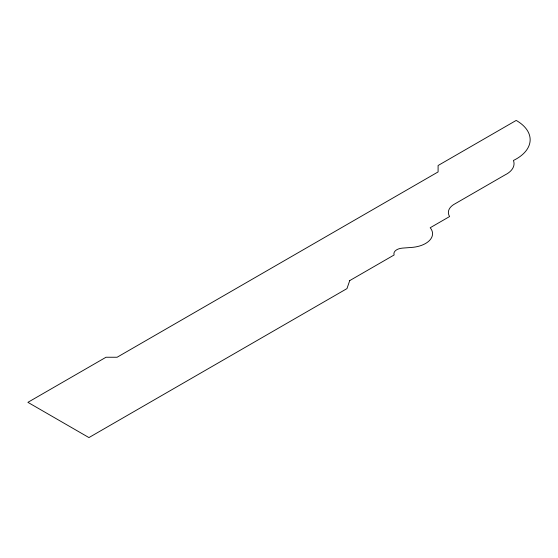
<?xml version="1.0" encoding="UTF-8"?>
<svg xmlns="http://www.w3.org/2000/svg" width="558" height="558" viewBox="0 0 558 558"><rect width="100%" height="100%" fill="white"/><g stroke="black" fill="none" stroke-linecap="round" stroke-linejoin="round"><path stroke-width="0.84" d="M349.733 280.604L346.957 288.612L88.938 437.577L27.9 402.339L106.013 357.246L117.11 357.246L438.093 171.927L438.093 165.517L516.199 120.423A46.998 27.133 0 0 1 513.43 160.467A25.577 14.766 0 0 1 505.102 174.884L455.161 203.712A20.402 11.781 0 0 0 449.615 216.532L430.197 227.741A23.938 13.817 0 0 1 411.637 247.431L402.485 248.108A9.835 5.678 0 0 0 394.129 254.971L349.733 280.604"/></g></svg>
